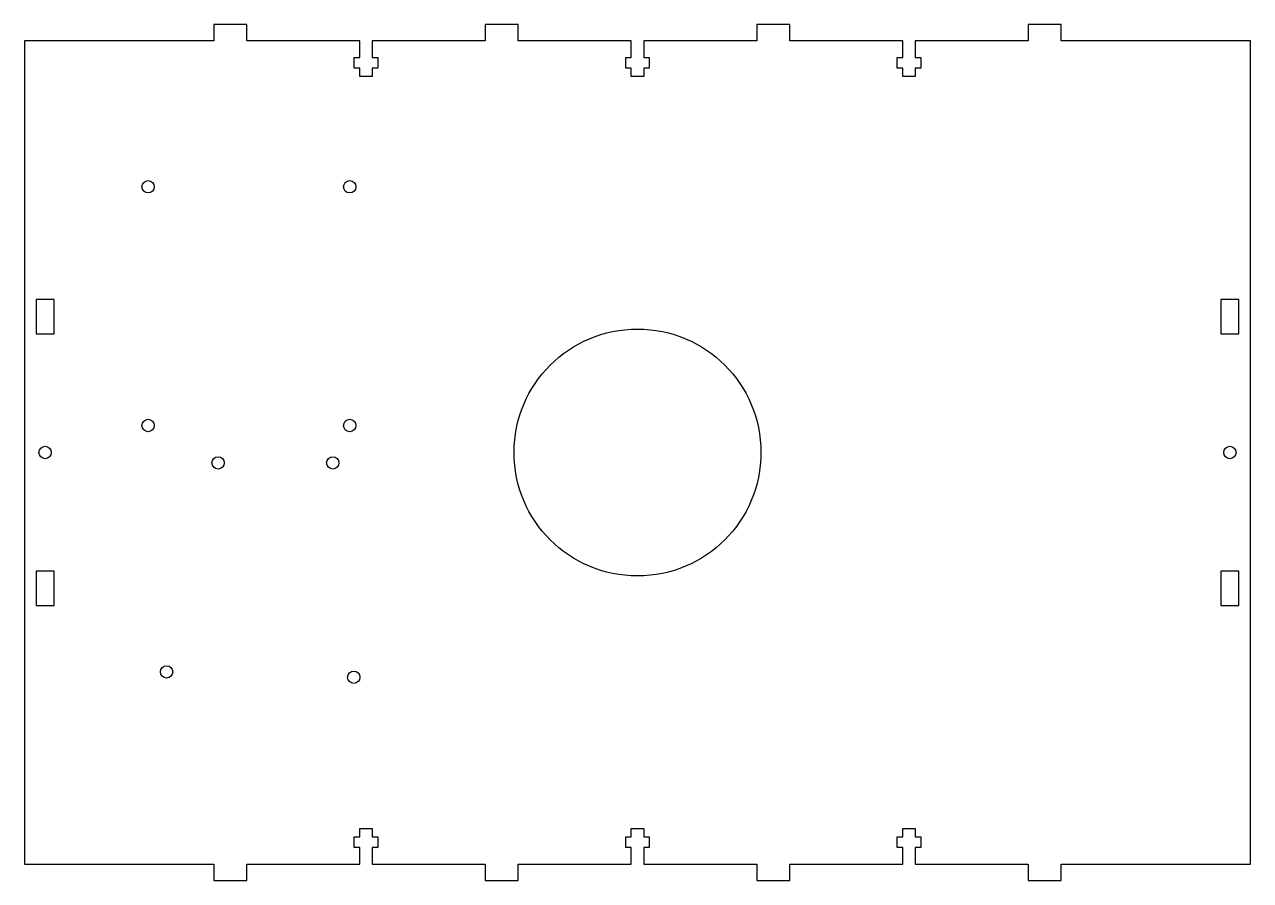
# Model space of a CAD drawing. Header units: millimetres. Extents: x -148 to 151, y -204 to 4.
import ezdxf

# ---------------------------------------------------------------- set-up
doc = ezdxf.new("R2010")
doc.units = ezdxf.units.MM

msp = doc.modelspace()

# ---------------------------------------------------------------- linework, layer by layer
at = {"color": 7, "linetype": 'Continuous', "lineweight": 25}
for p, q in [((-101.5, 4), (-101.5, 0)), ((-93.5, 4), (-101.5, 4)), ((-93.5, 0), (-93.5, 4)), ((-35.5, 4), (-35.5, 0)), ((-27.5, 4), (-35.5, 4)), ((-27.5, 0), (-27.5, 4)), ((30.5, 4), (30.5, 0)), ((38.5, 4), (30.5, 4)), ((38.5, 0), (38.5, 4)), ((96.5, 4), (96.5, 0)), ((104.5, 4), (96.5, 4)), ((104.5, 0), (104.5, 4)), ((-147.5, 0), (-147.5, -200)), ((-101.5, 0), (-147.5, 0)), ((-66, 0), (-93.5, 0)), ((-66, -4), (-66, 0)), ((-63, 0), (-63, -4)), ((-35.5, 0), (-63, 0)), ((0, 0), (-27.5, 0)), ((0, -4), (0, 0)), ((3, 0), (3, -4)), ((30.5, 0), (3, 0)), ((66, 0), (38.5, 0)), ((66, -4), (66, 0)), ((69, 0), (69, -4)), ((96.5, 0), (69, 0)), ((150.5, 0), (104.5, 0)), ((150.5, -200), (150.5, 0)), ((-67.35, -4), (-66, -4)), ((-67.35, -6.6), (-67.35, -4)), ((-63, -4), (-61.65, -4)), ((-61.65, -4), (-61.65, -6.6)), ((-1.35, -4), (0, -4)), ((-1.35, -6.6), (-1.35, -4)), ((3, -4), (4.35, -4)), ((4.35, -4), (4.35, -6.6)), ((64.65, -4), (66, -4)), ((64.65, -6.6), (64.65, -4)), ((69, -4), (70.35, -4)), ((70.35, -4), (70.35, -6.6)), ((-66, -6.6), (-67.35, -6.6)), ((-66, -8.6), (-66, -6.6)), ((-63, -8.6), (-66, -8.6)), ((-63, -6.6), (-63, -8.6)), ((-61.65, -6.6), (-63, -6.6)), ((0, -6.6), (-1.35, -6.6)), ((0, -8.6), (0, -6.6)), ((3, -8.6), (0, -8.6)), ((3, -6.6), (3, -8.6)), ((4.35, -6.6), (3, -6.6)), ((66, -6.6), (64.65, -6.6)), ((66, -8.6), (66, -6.6)), ((69, -8.6), (66, -8.6)), ((69, -6.6), (69, -8.6)), ((70.35, -6.6), (69, -6.6)), ((-140.3, -62.8), (-144.7, -62.8)), ((-144.7, -62.8), (-144.7, -71.2)), ((-140.3, -71.2), (-140.3, -62.8)), ((147.7, -62.8), (143.3, -62.8)), ((143.3, -62.8), (143.3, -71.2)), ((147.7, -71.2), (147.7, -62.8)), ((-144.7, -71.2), (-140.3, -71.2)), ((143.3, -71.2), (147.7, -71.2)), ((-140.3, -128.8), (-144.7, -128.8)), ((-144.7, -128.8), (-144.7, -137.2)), ((-140.3, -137.2), (-140.3, -128.8)), ((147.7, -128.8), (143.3, -128.8)), ((143.3, -128.8), (143.3, -137.2)), ((147.7, -137.2), (147.7, -128.8)), ((-144.7, -137.2), (-140.3, -137.2)), ((143.3, -137.2), (147.7, -137.2)), ((-67.35, -193.4), (-66, -193.4)), ((-67.35, -196), (-67.35, -193.4)), ((-66, -191.4), (-63, -191.4)), ((-66, -193.4), (-66, -191.4)), ((-63, -191.4), (-63, -193.4)), ((-63, -193.4), (-61.65, -193.4)), ((-61.65, -193.4), (-61.65, -196)), ((-1.35, -193.4), (0, -193.4)), ((-1.35, -196), (-1.35, -193.4)), ((0, -191.4), (3, -191.4)), ((0, -193.4), (0, -191.4)), ((3, -191.4), (3, -193.4)), ((3, -193.4), (4.35, -193.4)), ((4.35, -193.4), (4.35, -196)), ((64.65, -193.4), (66, -193.4)), ((64.65, -196), (64.65, -193.4)), ((66, -191.4), (69, -191.4)), ((66, -193.4), (66, -191.4)), ((69, -191.4), (69, -193.4)), ((69, -193.4), (70.35, -193.4)), ((70.35, -193.4), (70.35, -196)), ((-66, -196), (-67.35, -196)), ((-66, -200), (-66, -196)), ((-63, -196), (-63, -200)), ((-61.65, -196), (-63, -196)), ((0, -196), (-1.35, -196)), ((0, -200), (0, -196)), ((3, -196), (3, -200)), ((4.35, -196), (3, -196)), ((66, -196), (64.65, -196)), ((66, -200), (66, -196)), ((69, -196), (69, -200)), ((70.35, -196), (69, -196)), ((-147.5, -200), (-101.5, -200)), ((-101.5, -200), (-101.5, -204)), ((-93.5, -200), (-66, -200)), ((-93.5, -204), (-93.5, -200)), ((-63, -200), (-35.5, -200)), ((-35.5, -200), (-35.5, -204)), ((-27.5, -200), (0, -200)), ((-27.5, -204), (-27.5, -200)), ((3, -200), (30.5, -200)), ((30.5, -200), (30.5, -204)), ((38.5, -200), (66, -200)), ((38.5, -204), (38.5, -200)), ((69, -200), (96.5, -200)), ((96.5, -200), (96.5, -204)), ((104.5, -200), (150.5, -200)), ((104.5, -204), (104.5, -200)), ((-101.5, -204), (-93.5, -204)), ((-35.5, -204), (-27.5, -204)), ((30.5, -204), (38.5, -204)), ((96.5, -204), (104.5, -204))]:
    msp.add_line(p, q, dxfattribs=at)
for centre, radius in [((-117.46, -35.44), 1.5), ((-68.46, -35.44), 1.5), ((1.5, -100), 30), ((-117.46, -93.44), 1.5), ((-68.46, -93.44), 1.5), ((-142.5, -100), 1.5), ((-100.46, -102.52), 1.5), ((-72.56, -102.52), 1.5), ((145.5, -100), 1.5), ((-112.96, -153.32), 1.5), ((-67.46, -154.62), 1.5)]:
    msp.add_circle(centre, radius, dxfattribs=at)

doc.saveas('drawing.dxf')
